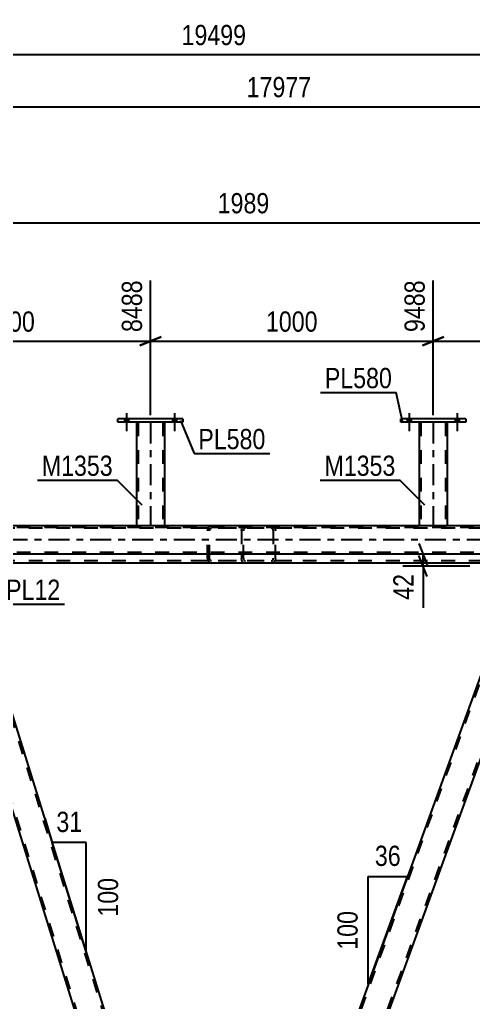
# Model space of a CAD drawing. Header units: millimetres. Extents: x -851 to 338, y -786 to 55.
# Drawn here: x -470.1 to -405.9, y -667.9 to -528.9 of the extents above; entities that cross this region are included whole.
import ezdxf

# ---------------------------------------------------------------- set-up
doc = ezdxf.new("R2010")
doc.units = ezdxf.units.MM
doc.linetypes.add('DXK_LINE_DOT2', pattern=[3.9198, 1.9599, -1.9599])
doc.linetypes.add('DXK_LINE_DOT3', pattern=[5.9187, 2.979, -0.9799, 0.9799, -0.9799])
doc.styles.add('Arial Narrow', font='ARIALN.TTF', dxfattribs={"height": 0.2})

# ---------------------------------------------------------------- blocks, each defined once
blk = doc.blocks.new('Part-232933133-8730 - 8708')
at = {"color": 7, "linetype": 'DXK_LINE_DOT2'}
for p, q in [((-482.36, -600.89), (-482.45, -601.13)), ((-482.45, -601.13), (-482.45, -605.13)), ((-481.87, -601.13), (-481.82, -601.01)), ((-481.87, -601.13), (-481.87, -605.13)), ((-481.29, -600.49), (-481.73, -600.54)), ((-481.51, -600.84), (-481.29, -600.81)), ((-431.59, -600.49), (-481.29, -600.49)), ((-431.59, -600.81), (-481.29, -600.81)), ((-473.56, -600.54), (-474.01, -600.49)), ((-474.01, -600.81), (-473.78, -600.84)), ((-473.47, -601.01), (-473.42, -601.13)), ((-473.42, -601.13), (-473.42, -605.13)), ((-472.84, -601.13), (-472.93, -600.89)), ((-472.84, -601.13), (-472.84, -605.13)), ((-482.45, -605.13), (-482.36, -605.38)), ((-481.82, -605.25), (-481.87, -605.13)), ((-481.73, -605.72), (-481.29, -605.77)), ((-481.29, -605.45), (-481.51, -605.43)), ((-431.59, -605.45), (-481.29, -605.45)), ((-472.04, -605.77), (-481.29, -605.77)), ((-473.78, -605.43), (-474.01, -605.45)), ((-474.01, -605.77), (-473.56, -605.72)), ((-473.42, -605.13), (-473.47, -605.25)), ((-472.93, -605.38), (-472.84, -605.13)), ((-431.59, -605.77), (-438.15, -605.77))]:
    blk.add_line(p, q, dxfattribs=at)
at = {"color": 2, "linetype": 'Continuous'}
blk.add_line((-438.15, -605.77), (-472.04, -605.77), dxfattribs=at)
at = {"color": 7, "linetype": 'DXK_LINE_DOT2'}
for centre, radius, start, end in [((-481.55, -601.61), 1.09, 99.5181, 138.0637), ((-481.42, -601.37), 0.545, 99.5181, 138.0637), ((-473.87, -601.37), 0.545, 41.9361, 80.4817), ((-473.74, -601.61), 1.09, 41.9361, 80.4817), ((-481.55, -604.65), 1.09, 221.9361, 260.4817), ((-481.42, -604.89), 0.545, 221.9361, 260.4817), ((-473.87, -604.89), 0.545, 279.5181, 318.0637), ((-473.74, -604.65), 1.09, 279.5181, 318.0637)]:
    blk.add_arc(centre, radius, start, end, dxfattribs=at)
blk = doc.blocks.new('Part-232933133-8731 - 8708')
at = {"color": 7, "linetype": 'DXK_LINE_DOT2'}
for p, q in [((-438.73, -601.13), (-438.68, -600.89)), ((-438.73, -601.13), (-438.73, -604.49)), ((-438.68, -600.89), (-438.56, -600.68)), ((-438.56, -600.68), (-438.37, -600.54)), ((-438.42, -601.01), (-438.44, -601.13)), ((-438.44, -605.13), (-438.44, -601.13)), ((-438.35, -600.9), (-438.42, -601.01)), ((-438.37, -600.54), (-438.15, -600.49)), ((-438.26, -600.84), (-438.35, -600.9)), ((-438.15, -600.81), (-438.26, -600.84)), ((-396.74, -600.49), (-438.15, -600.49)), ((-396.74, -600.81), (-438.15, -600.81)), ((-434.51, -600.49), (-434.28, -600.54)), ((-434.4, -600.84), (-434.51, -600.81)), ((-434.3, -600.9), (-434.4, -600.84)), ((-434.24, -601.01), (-434.3, -600.9)), ((-434.28, -600.54), (-434.1, -600.68)), ((-434.22, -601.13), (-434.24, -601.01)), ((-434.22, -601.13), (-434.22, -605.13)), ((-434.1, -600.68), (-433.97, -600.89)), ((-433.97, -600.89), (-433.93, -601.13)), ((-433.93, -605.13), (-433.93, -601.13)), ((-404.53, -600.89), (-404.62, -601.13)), ((-404.62, -601.13), (-404.62, -605.13)), ((-404.03, -601.13), (-403.99, -601.01)), ((-404.03, -601.13), (-404.03, -605.13)), ((-403.45, -600.49), (-403.9, -600.54)), ((-403.67, -600.84), (-403.45, -600.81)), ((-397.32, -600.81), (-397.32, -600.49)), ((-396.52, -600.54), (-396.74, -600.49)), ((-396.74, -600.81), (-396.63, -600.84)), ((-396.63, -600.84), (-396.54, -600.9)), ((-396.54, -600.9), (-396.48, -601.01)), ((-396.33, -600.68), (-396.52, -600.54)), ((-396.48, -601.01), (-396.45, -601.13)), ((-396.45, -605.13), (-396.45, -601.13)), ((-396.21, -600.89), (-396.33, -600.68)), ((-396.16, -601.13), (-396.21, -600.89)), ((-396.16, -605.13), (-396.16, -601.13)), ((-438.44, -605.13), (-438.42, -605.25)), ((-438.42, -605.25), (-438.35, -605.36)), ((-438.35, -605.36), (-438.26, -605.43)), ((-438.26, -605.43), (-438.15, -605.45)), ((-396.74, -605.45), (-438.15, -605.45)), ((-434.51, -605.45), (-434.4, -605.43)), ((-434.28, -605.72), (-434.51, -605.77)), ((-434.4, -605.43), (-434.3, -605.36)), ((-434.3, -605.36), (-434.24, -605.25)), ((-434.1, -605.58), (-434.28, -605.72)), ((-434.24, -605.25), (-434.22, -605.13)), ((-433.97, -605.38), (-434.1, -605.58)), ((-433.93, -605.13), (-433.97, -605.38)), ((-396.74, -605.77), (-405.42, -605.77)), ((-404.62, -605.13), (-404.53, -605.38)), ((-403.99, -605.25), (-404.03, -605.13)), ((-403.9, -605.72), (-403.45, -605.77)), ((-403.45, -605.45), (-403.67, -605.43)), ((-397.32, -605.77), (-397.32, -605.45)), ((-396.63, -605.43), (-396.74, -605.45)), ((-396.74, -605.77), (-396.52, -605.72)), ((-396.54, -605.36), (-396.63, -605.43)), ((-396.48, -605.25), (-396.54, -605.36)), ((-396.52, -605.72), (-396.33, -605.58)), ((-396.45, -605.13), (-396.48, -605.25)), ((-396.33, -605.58), (-396.21, -605.38)), ((-396.21, -605.38), (-396.16, -605.13))]:
    blk.add_line(p, q, dxfattribs=at)
at = {"color": 2, "linetype": 'Continuous'}
for p, q in [((-438.73, -604.49), (-438.73, -605.13)), ((-438.68, -605.38), (-438.73, -605.13)), ((-438.56, -605.58), (-438.68, -605.38)), ((-438.37, -605.72), (-438.56, -605.58)), ((-438.15, -605.77), (-438.37, -605.72)), ((-405.42, -605.77), (-438.15, -605.77))]:
    blk.add_line(p, q, dxfattribs=at)
at = {"color": 7, "linetype": 'DXK_LINE_DOT2'}
for centre, radius, start, end in [((-403.72, -601.61), 1.09, 99.5181, 138.0637), ((-403.58, -601.37), 0.545, 99.5181, 138.0637), ((-403.72, -604.65), 1.09, 221.9361, 260.4817), ((-403.58, -604.89), 0.545, 221.9361, 260.4817)]:
    blk.add_arc(centre, radius, start, end, dxfattribs=at)
blk = doc.blocks.new('Part-232933133-8815 - 8708')
at = {"color": 7, "linetype": 'DXK_LINE_DOT2'}
for p, q in [((-398.4, -604.49), (-442.59, -725.92)), ((-394.65, -604.49), (-438.85, -725.92)), ((-394.4, -604.49), (-395.94, -608.74)), ((-441.51, -722.24), (-442.85, -725.92)), ((-438.59, -725.92), (-442.85, -725.92))]:
    blk.add_line(p, q, dxfattribs=at)
at = {"color": 2, "linetype": 'Continuous'}
for p, q in [((-398.65, -604.49), (-441.51, -722.24)), ((-398.65, -604.49), (-394.4, -604.49)), ((-395.94, -608.74), (-438.59, -725.92))]:
    blk.add_line(p, q, dxfattribs=at)
blk = doc.blocks.new('Part-232933133-8785 - 8708')
at = {"color": 2, "linetype": 'Continuous'}
for p, q in [((-479.53, -604.49), (-481.08, -608.74)), ((-478.21, -604.49), (-479.53, -604.49)), ((-441.51, -722.24), (-478.21, -604.49)), ((-444.55, -725.91), (-481.08, -608.74)), ((-441.51, -722.24), (-442.85, -725.92))]:
    blk.add_line(p, q, dxfattribs=at)
at = {"color": 7, "linetype": 'DXK_LINE_DOT2'}
for p, q in [((-441.65, -722.61), (-478.46, -604.49)), ((-444.3, -725.91), (-480.94, -608.37)), ((-442.85, -725.92), (-444.55, -725.91))]:
    blk.add_line(p, q, dxfattribs=at)
blk = doc.blocks.new('Part-232933133-59555 - 8708')
at = {"color": 2, "linetype": 'Continuous'}
for p, q in [((-413.6, -585.85), (-413.6, -600.49)), ((-409.6, -585.85), (-409.6, -600.49)), ((-409.61, -600.49), (-413.6, -600.49))]:
    blk.add_line(p, q, dxfattribs=at)
at = {"color": 7, "linetype": 'DXK_LINE_DOT2'}
for p, q in [((-409.6, -585.85), (-413.6, -585.85)), ((-413.36, -585.85), (-413.36, -600.49)), ((-409.84, -585.85), (-409.84, -600.49)), ((-413.6, -600.49), (-413.6, -600.49)), ((-413.6, -600.49), (-413.6, -600.49)), ((-413.6, -600.49), (-413.6, -600.49)), ((-409.9, -600.49), (-409.86, -600.49)), ((-409.86, -600.49), (-409.9, -600.49)), ((-409.84, -600.49), (-409.86, -600.49)), ((-409.86, -600.49), (-409.84, -600.49)), ((-409.6, -600.49), (-409.64, -600.49)), ((-409.61, -600.49), (-409.6, -600.49)), ((-409.6, -600.49), (-409.6, -600.49)), ((-409.6, -600.49), (-409.6, -600.49))]:
    blk.add_line(p, q, dxfattribs=at)
at = {"color": 7, "linetype": 'DXK_LINE_DOT3'}
blk.add_line((-411.6, -585.85), (-411.6, -600.49), dxfattribs=at)
blk = doc.blocks.new('Part-232933133-8859 - 8708')
at = {"color": 7, "linetype": 'DXK_LINE_DOT2'}
for p, q in [((-440.04, -600.49), (-445.87, -600.49)), ((-440.04, -600.81), (-445.87, -600.81)), ((-443.49, -600.89), (-443.53, -601.13)), ((-443.53, -605.13), (-443.53, -601.13)), ((-443.36, -600.68), (-443.49, -600.89)), ((-443.17, -600.54), (-443.36, -600.68)), ((-443.24, -601.13), (-443.22, -601.01)), ((-443.24, -605.13), (-443.24, -601.13)), ((-443.22, -601.01), (-443.16, -600.9)), ((-442.95, -600.49), (-443.17, -600.54)), ((-443.16, -600.9), (-443.06, -600.84)), ((-443.06, -600.84), (-442.95, -600.81)), ((-440.04, -605.45), (-445.87, -605.45)), ((-440.04, -605.77), (-445.87, -605.77)), ((-443.53, -605.13), (-443.49, -605.38)), ((-443.49, -605.38), (-443.36, -605.58)), ((-443.36, -605.58), (-443.17, -605.72)), ((-443.22, -605.25), (-443.24, -605.13)), ((-443.16, -605.36), (-443.22, -605.25)), ((-443.17, -605.72), (-442.95, -605.77)), ((-443.06, -605.43), (-443.16, -605.36)), ((-442.95, -605.45), (-443.06, -605.43))]:
    blk.add_line(p, q, dxfattribs=at)
blk = doc.blocks.new('Part-232933133-59558 - 8708')
at = {"color": 2, "linetype": 'Continuous'}
for p, q in [((-453.6, -585.85), (-453.6, -600.49)), ((-449.6, -585.85), (-449.6, -600.49)), ((-449.61, -600.49), (-453.6, -600.49))]:
    blk.add_line(p, q, dxfattribs=at)
at = {"color": 7, "linetype": 'DXK_LINE_DOT2'}
for p, q in [((-449.6, -585.85), (-453.6, -585.85)), ((-453.36, -585.85), (-453.36, -600.49)), ((-449.84, -585.85), (-449.84, -600.49)), ((-453.6, -600.49), (-453.6, -600.49)), ((-453.6, -600.49), (-453.6, -600.49)), ((-453.6, -600.49), (-453.6, -600.49)), ((-449.9, -600.49), (-449.86, -600.49)), ((-449.86, -600.49), (-449.9, -600.49)), ((-449.84, -600.49), (-449.86, -600.49)), ((-449.86, -600.49), (-449.84, -600.49)), ((-449.6, -600.49), (-449.64, -600.49)), ((-449.61, -600.49), (-449.6, -600.49)), ((-449.6, -600.49), (-449.6, -600.49)), ((-449.6, -600.49), (-449.6, -600.49))]:
    blk.add_line(p, q, dxfattribs=at)
at = {"color": 7, "linetype": 'DXK_LINE_DOT3'}
blk.add_line((-451.6, -585.85), (-451.6, -600.49), dxfattribs=at)
blk = doc.blocks.new('Part-232933133-8938 - 8708')
at = {"color": 7, "linetype": 'DXK_LINE_DOT2'}
for p, q in [((-107.94, -600.73), (-791.14, -600.73)), ((-449.6, -600.49), (-453.6, -600.49)), ((-409.6, -600.49), (-413.6, -600.49)), ((-107.94, -604.25), (-791.14, -604.25))]:
    blk.add_line(p, q, dxfattribs=at)
at = {"color": 2, "linetype": 'Continuous'}
for p, q in [((-453.6, -600.49), (-489.6, -600.49)), ((-413.6, -600.49), (-449.6, -600.49)), ((-373.6, -600.49), (-409.6, -600.49)), ((-398.65, -604.49), (-478.21, -604.49))]:
    blk.add_line(p, q, dxfattribs=at)
at = {"color": 7, "linetype": 'DXK_LINE_DOT3'}
blk.add_line((-107.94, -602.49), (-791.14, -602.49), dxfattribs=at)
blk = doc.blocks.new('Part-232933133-59556 - 8708')
at = {"color": 2, "linetype": 'Continuous'}
for p, q in [((-407, -585.37), (-416.2, -585.37)), ((-416.2, -585.85), (-416.2, -585.37)), ((-407, -585.85), (-416.2, -585.85)), ((-407, -585.37), (-407, -585.85))]:
    blk.add_line(p, q, dxfattribs=at)
blk = doc.blocks.new('Part-232933133-59559 - 8708')
at = {"color": 2, "linetype": 'Continuous'}
for p, q in [((-447, -585.37), (-456.2, -585.37)), ((-456.2, -585.85), (-456.2, -585.37)), ((-447, -585.85), (-456.2, -585.85)), ((-447, -585.37), (-447, -585.85))]:
    blk.add_line(p, q, dxfattribs=at)
blk = doc.blocks.new('Bolt-232933133-59637 - 8708')
at = {"linetype": 'Continuous'}
for points in [[(-414.72, -585.37), (-415.28, -585.37), (-415.28, -585.85), (-414.72, -585.85)], [(-414.72, -585.37), (-415.28, -585.37), (-415.28, -585.85), (-414.72, -585.85)], [(-407.92, -585.37), (-408.48, -585.37), (-408.48, -585.85), (-407.92, -585.85)], [(-407.92, -585.37), (-408.48, -585.37), (-408.48, -585.85), (-407.92, -585.85)]]:
    blk.add_hatch(color=1, dxfattribs=at).paths.add_polyline_path(points)
at = {"color": 1, "linetype": 'Continuous'}
for p, q in [((-415, -584.57), (-415, -587.09)), ((-415, -584.57), (-415, -587.09)), ((-408.2, -584.57), (-408.2, -587.09)), ((-408.2, -584.57), (-408.2, -587.09)), ((-415.28, -585.37), (-415.28, -585.85)), ((-415.28, -585.37), (-415.28, -585.85)), ((-414.72, -585.37), (-414.72, -585.85)), ((-414.72, -585.37), (-414.72, -585.85)), ((-408.48, -585.37), (-408.48, -585.85)), ((-408.48, -585.37), (-408.48, -585.85)), ((-407.92, -585.37), (-407.92, -585.85)), ((-407.92, -585.37), (-407.92, -585.85))]:
    blk.add_line(p, q, dxfattribs=at)
blk = doc.blocks.new('Bolt-232933133-59638 - 8708')
at = {"linetype": 'Continuous'}
for points in [[(-454.72, -585.37), (-455.28, -585.37), (-455.28, -585.85), (-454.72, -585.85)], [(-454.72, -585.37), (-455.28, -585.37), (-455.28, -585.85), (-454.72, -585.85)], [(-447.92, -585.37), (-448.48, -585.37), (-448.48, -585.85), (-447.92, -585.85)], [(-447.92, -585.37), (-448.48, -585.37), (-448.48, -585.85), (-447.92, -585.85)]]:
    blk.add_hatch(color=1, dxfattribs=at).paths.add_polyline_path(points)
at = {"color": 1, "linetype": 'Continuous'}
for p, q in [((-455, -584.57), (-455, -587.09)), ((-455, -584.57), (-455, -587.09)), ((-448.2, -584.57), (-448.2, -587.09)), ((-448.2, -584.57), (-448.2, -587.09)), ((-455.28, -585.37), (-455.28, -585.85)), ((-455.28, -585.37), (-455.28, -585.85)), ((-454.72, -585.37), (-454.72, -585.85)), ((-454.72, -585.37), (-454.72, -585.85)), ((-448.48, -585.37), (-448.48, -585.85)), ((-448.48, -585.37), (-448.48, -585.85)), ((-447.92, -585.37), (-447.92, -585.85)), ((-447.92, -585.37), (-447.92, -585.85))]:
    blk.add_line(p, q, dxfattribs=at)
blk = doc.blocks.new('StraightDimension-232933133-53849 - 8708')
at = {"color": 7, "linetype": 'Continuous'}
blk.add_line((-791.14, -541.22), (-75.71, -541.22), dxfattribs=at)
at = {"color": 0}
blk.add_wipeout([(-428.25, -540.47), (-428.25, -536.27), (-438.59, -536.27), (-438.59, -540.47)], dxfattribs=at)
at = {"color": 3, "style": 'Arial Narrow'}
blk.add_text('17977', height=2.863, dxfattribs=at).set_placement((-437.99, -539.87))
blk = doc.blocks.new('AngleDimension-232933133-38165 - 8708')
at = {"color": 7, "linetype": 'Continuous'}
for p, q in [((-466.57, -641.83), (-465.5, -645.29)), ((-460.68, -645.29), (-465.5, -645.29)), ((-460.68, -660.75), (-465.5, -645.29)), ((-460.68, -660.75), (-460.68, -645.29))]:
    blk.add_line(p, q, dxfattribs=at)
at = {"color": 0}
blk.add_wipeout([(-455.58, -649.68), (-459.78, -649.68), (-459.78, -656.36), (-455.58, -656.36)], dxfattribs=at)
at = {"color": 3, "style": 'Arial Narrow'}
blk.add_text('100', height=2.863, rotation=90.0002, dxfattribs=at).set_placement((-456.18, -655.76))
at = {"color": 0}
blk.add_wipeout([(-460.66, -644.39), (-460.66, -640.19), (-465.51, -640.19), (-465.51, -644.39)], dxfattribs=at)
at = {"color": 3, "style": 'Arial Narrow'}
blk.add_text('31', height=2.863, dxfattribs=at).set_placement((-464.91, -643.79))
blk = doc.blocks.new('StraightDimension-232933133-73083 - 8708')
at = {"color": 7, "linetype": 'Continuous'}
for p, q in [((-371.6, -584.85), (-371.6, -563.94)), ((-411.6, -584.85), (-411.6, -565.77)), ((-410.1, -573.78), (-413.1, -574.98)), ((-373.1, -574.98), (-370.1, -573.78)), ((-411.6, -574.38), (-371.6, -574.38))]:
    blk.add_line(p, q, dxfattribs=at)
at = {"color": 0}
blk.add_wipeout([(-387.35, -573.63), (-387.35, -569.43), (-395.86, -569.43), (-395.86, -573.63)], dxfattribs=at)
at = {"color": 3, "style": 'Arial Narrow'}
blk.add_text('1000', height=2.863, dxfattribs=at).set_placement((-395.26, -573.03))
at = {"color": 0, "linetype": 'Continuous'}
blk.add_wipeout([(-372.2, -563.34), (-376.4, -563.34), (-376.4, -573.68), (-372.2, -573.68)], dxfattribs=at)
at = {"color": 3, "linetype": 'Continuous', "style": 'Arial Narrow'}
blk.add_text('10488', height=2.863, rotation=90.0002, dxfattribs=at).set_placement((-372.8, -573.08))
blk = doc.blocks.new('StraightDimension-232933133-73391 - 8708')
at = {"color": 7, "linetype": 'Continuous'}
for p, q in [((-413.63, -602.99), (-412.43, -605.99)), ((-406.42, -604.49), (-415.88, -604.49)), ((-413.03, -606.17), (-413.03, -604.49)), ((-412.43, -607.67), (-413.63, -604.67)), ((-406.42, -606.17), (-415.88, -606.17)), ((-413.03, -606.17), (-413.03, -612.08)), ((-413.03, -606.17), (-413.03, -612.08))]:
    blk.add_line(p, q, dxfattribs=at)
at = {"color": 0}
blk.add_wipeout([(-413.78, -606.7), (-417.98, -606.7), (-417.98, -611.55), (-413.78, -611.55)], dxfattribs=at)
at = {"color": 3, "style": 'Arial Narrow'}
blk.add_text('42', height=2.863, rotation=90.0002, dxfattribs=at).set_placement((-414.38, -610.95))
blk = doc.blocks.new('AngleDimension-232933133-58842 - 8708')
at = {"color": 7, "linetype": 'Continuous'}
for p, q in [((-420.79, -650.09), (-415.25, -650.09)), ((-420.79, -665.31), (-415.25, -650.09)), ((-420.79, -665.31), (-420.79, -650.09)), ((-415.15, -649.81), (-415.25, -650.09))]:
    blk.add_line(p, q, dxfattribs=at)
at = {"color": 0}
blk.add_wipeout([(-421.69, -654.36), (-425.89, -654.36), (-425.89, -661.04), (-421.69, -661.04)], dxfattribs=at)
at = {"color": 3, "style": 'Arial Narrow'}
blk.add_text('100', height=2.863, rotation=90.0002, dxfattribs=at).set_placement((-422.29, -660.44))
at = {"color": 0}
blk.add_wipeout([(-415.59, -649.19), (-415.59, -644.99), (-420.45, -644.99), (-420.45, -649.19)], dxfattribs=at)
at = {"color": 3, "style": 'Arial Narrow'}
blk.add_text('36', height=2.863, dxfattribs=at).set_placement((-419.85, -648.59))
blk = doc.blocks.new('StraightDimension-232933133-73085 - 8708')
at = {"color": 7, "linetype": 'Continuous'}
for p, q in [((-491.6, -584.37), (-491.6, -565.77)), ((-451.6, -584.85), (-451.6, -565.77)), ((-490.1, -573.78), (-493.1, -574.98)), ((-453.1, -574.98), (-450.1, -573.78)), ((-491.6, -574.38), (-451.6, -574.38))]:
    blk.add_line(p, q, dxfattribs=at)
at = {"color": 0}
blk.add_wipeout([(-467.35, -573.63), (-467.35, -569.43), (-475.86, -569.43), (-475.86, -573.63)], dxfattribs=at)
at = {"color": 3, "style": 'Arial Narrow'}
blk.add_text('1000', height=2.863, dxfattribs=at).set_placement((-475.26, -573.03))
at = {"color": 0, "linetype": 'Continuous'}
blk.add_wipeout([(-452.2, -565.17), (-456.4, -565.17), (-456.4, -573.68), (-452.2, -573.68)], dxfattribs=at)
at = {"color": 3, "linetype": 'Continuous', "style": 'Arial Narrow'}
blk.add_text('8488', height=2.863, rotation=90.0002, dxfattribs=at).set_placement((-452.8, -573.08))
blk = doc.blocks.new('StraightDimension-232933133-38055 - 8708')
at = {"color": 7, "linetype": 'Continuous'}
blk.add_line((-810.2, -533.85), (-75.07, -533.85), dxfattribs=at)
at = {"color": 0}
blk.add_wipeout([(-437.46, -533.1), (-437.46, -528.9), (-447.8, -528.9), (-447.8, -533.1)], dxfattribs=at)
at = {"color": 3, "style": 'Arial Narrow'}
blk.add_text('19499', height=2.863, dxfattribs=at).set_placement((-447.2, -532.5))
blk = doc.blocks.new('StraightDimension-232933133-72098 - 8708')
at = {"color": 7, "linetype": 'Continuous'}
for p, q in [((-478.21, -603.49), (-478.21, -544.52)), ((-398.65, -603.49), (-398.65, -549.02)), ((-476.71, -557.04), (-479.71, -558.24)), ((-400.15, -558.24), (-397.15, -557.04)), ((-478.21, -557.64), (-398.65, -557.64))]:
    blk.add_line(p, q, dxfattribs=at)
at = {"color": 0}
blk.add_wipeout([(-434.18, -556.89), (-434.18, -552.69), (-442.69, -552.69), (-442.69, -556.89)], dxfattribs=at)
at = {"color": 3, "style": 'Arial Narrow'}
blk.add_text('1989', height=2.863, dxfattribs=at).set_placement((-442.09, -556.29))
at = {"color": 0, "linetype": 'Continuous'}
blk.add_wipeout([(-399.25, -548.42), (-403.45, -548.42), (-403.45, -556.94), (-399.25, -556.94)], dxfattribs=at)
at = {"color": 3, "linetype": 'Continuous', "style": 'Arial Narrow'}
blk.add_text('9812', height=2.863, rotation=90.0002, dxfattribs=at).set_placement((-399.85, -556.34))
blk = doc.blocks.new('StraightDimension-232933133-73084 - 8708')
at = {"color": 7, "linetype": 'Continuous'}
for p, q in [((-451.6, -584.85), (-451.6, -565.77)), ((-411.6, -584.85), (-411.6, -565.77)), ((-450.1, -573.78), (-453.1, -574.98)), ((-413.1, -574.98), (-410.1, -573.78)), ((-451.6, -574.38), (-411.6, -574.38))]:
    blk.add_line(p, q, dxfattribs=at)
at = {"color": 0}
blk.add_wipeout([(-427.35, -573.63), (-427.35, -569.43), (-435.86, -569.43), (-435.86, -573.63)], dxfattribs=at)
at = {"color": 3, "style": 'Arial Narrow'}
blk.add_text('1000', height=2.863, dxfattribs=at).set_placement((-435.26, -573.03))
at = {"color": 0, "linetype": 'Continuous'}
blk.add_wipeout([(-412.2, -565.17), (-416.4, -565.17), (-416.4, -573.68), (-412.2, -573.68)], dxfattribs=at)
at = {"color": 3, "linetype": 'Continuous', "style": 'Arial Narrow'}
blk.add_text('9488', height=2.863, rotation=90.0002, dxfattribs=at).set_placement((-412.8, -573.08))
blk = doc.blocks.new('Mark-232933133-73404 - 8708')
at = {"color": 0}
blk.add_wipeout([(-464.35, -610.96), (-464.35, -607.96), (-472.03, -607.96), (-472.03, -610.96)], dxfattribs=at)
blk.add_wipeout([(-464.35, -610.96), (-464.35, -607.96), (-472.03, -607.96), (-472.03, -610.96)], dxfattribs=at)
at = {"color": 30, "linetype": 'Continuous'}
for p, q in [((-474.21, -606.17), (-472.63, -611.56)), ((-472.63, -611.56), (-463.75, -611.56))]:
    blk.add_line(p, q, dxfattribs=at)
at = {"color": 3, "style": 'Arial Narrow'}
blk.add_text('PL12', height=2.863, dxfattribs=at).set_placement((-472.03, -610.96))
blk = doc.blocks.new('Mark-232933133-73247 - 8708')
at = {"color": 0}
blk.add_wipeout([(-416.93, -593.42), (-416.93, -590.42), (-426.98, -590.42), (-426.98, -593.42)], dxfattribs=at)
blk.add_wipeout([(-416.93, -593.42), (-416.93, -590.42), (-426.98, -590.42), (-426.98, -593.42)], dxfattribs=at)
at = {"color": 30, "linetype": 'Continuous'}
for p in [(-427.58, -594.02), (-412.79, -597.55)]:
    blk.add_line(p, (-416.33, -594.02), dxfattribs=at)
at = {"color": 3, "style": 'Arial Narrow'}
blk.add_text('M1353', height=2.863, dxfattribs=at).set_placement((-426.98, -593.42))
blk = doc.blocks.new('Mark-232933133-73250 - 8708')
at = {"color": 0}
blk.add_wipeout([(-417.42, -581.02), (-417.42, -578.02), (-426.93, -578.02), (-426.93, -581.02)], dxfattribs=at)
blk.add_wipeout([(-417.42, -581.02), (-417.42, -578.02), (-426.93, -578.02), (-426.93, -581.02)], dxfattribs=at)
at = {"color": 30, "linetype": 'Continuous'}
for p in [(-427.53, -581.62), (-415.92, -585.73)]:
    blk.add_line(p, (-416.82, -581.62), dxfattribs=at)
at = {"color": 3, "style": 'Arial Narrow'}
blk.add_text('PL580', height=2.863, dxfattribs=at).set_placement((-426.93, -581.02))
blk = doc.blocks.new('Mark-232933133-73253 - 8708')
at = {"color": 0}
blk.add_wipeout([(-456.93, -593.42), (-456.93, -590.42), (-466.98, -590.42), (-466.98, -593.42)], dxfattribs=at)
blk.add_wipeout([(-456.93, -593.42), (-456.93, -590.42), (-466.98, -590.42), (-466.98, -593.42)], dxfattribs=at)
at = {"color": 30, "linetype": 'Continuous'}
for p in [(-467.58, -594.02), (-452.79, -597.55)]:
    blk.add_line(p, (-456.33, -594.02), dxfattribs=at)
at = {"color": 3, "style": 'Arial Narrow'}
blk.add_text('M1353', height=2.863, dxfattribs=at).set_placement((-466.98, -593.42))
blk = doc.blocks.new('Mark-232933133-73256 - 8708')
at = {"color": 0}
blk.add_wipeout([(-435.33, -589.65), (-435.33, -586.65), (-444.83, -586.65), (-444.83, -589.65)], dxfattribs=at)
blk.add_wipeout([(-435.33, -589.65), (-435.33, -586.65), (-444.83, -586.65), (-444.83, -589.65)], dxfattribs=at)
at = {"color": 30, "linetype": 'Continuous'}
for p, q in [((-447.35, -585.58), (-445.43, -590.25)), ((-445.43, -590.25), (-434.73, -590.25))]:
    blk.add_line(p, q, dxfattribs=at)
at = {"color": 3, "style": 'Arial Narrow'}
blk.add_text('PL580', height=2.863, dxfattribs=at).set_placement((-444.83, -589.65))

msp = doc.modelspace()

# ---------------------------------------------------------------- block references
for name in ['Bolt-232933133-59638 - 8708', 'Bolt-232933133-59637 - 8708', 'Part-232933133-59559 - 8708', 'Part-232933133-59558 - 8708', 'Part-232933133-59556 - 8708', 'Part-232933133-59555 - 8708', 'Part-232933133-8938 - 8708', 'Part-232933133-8730 - 8708', 'Part-232933133-8859 - 8708', 'Part-232933133-8731 - 8708', 'Part-232933133-8785 - 8708', 'Part-232933133-8815 - 8708']:
    msp.add_blockref(name, (0, 0))

# ---------------------------------------------------------------- next in the draw order: block references
for name in ['StraightDimension-232933133-53849 - 8708', 'StraightDimension-232933133-73391 - 8708', 'AngleDimension-232933133-38165 - 8708', 'AngleDimension-232933133-58842 - 8708']:
    msp.add_blockref(name, (0, 0))

# ---------------------------------------------------------------- next in the draw order: block references
for name in ['StraightDimension-232933133-73083 - 8708', 'StraightDimension-232933133-73085 - 8708']:
    msp.add_blockref(name, (0, 0))

# ---------------------------------------------------------------- next in the draw order: block references
msp.add_blockref('StraightDimension-232933133-38055 - 8708', (0, 0))

# ---------------------------------------------------------------- next in the draw order: block references
for name in ['StraightDimension-232933133-72098 - 8708', 'Mark-232933133-73404 - 8708']:
    msp.add_blockref(name, (0, 0))

# ---------------------------------------------------------------- next in the draw order: block references
for name in ['StraightDimension-232933133-73084 - 8708', 'Mark-232933133-73256 - 8708', 'Mark-232933133-73253 - 8708', 'Mark-232933133-73247 - 8708']:
    msp.add_blockref(name, (0, 0))

# ---------------------------------------------------------------- next in the draw order: block references
msp.add_blockref('Mark-232933133-73250 - 8708', (0, 0))

doc.saveas('drawing.dxf')
